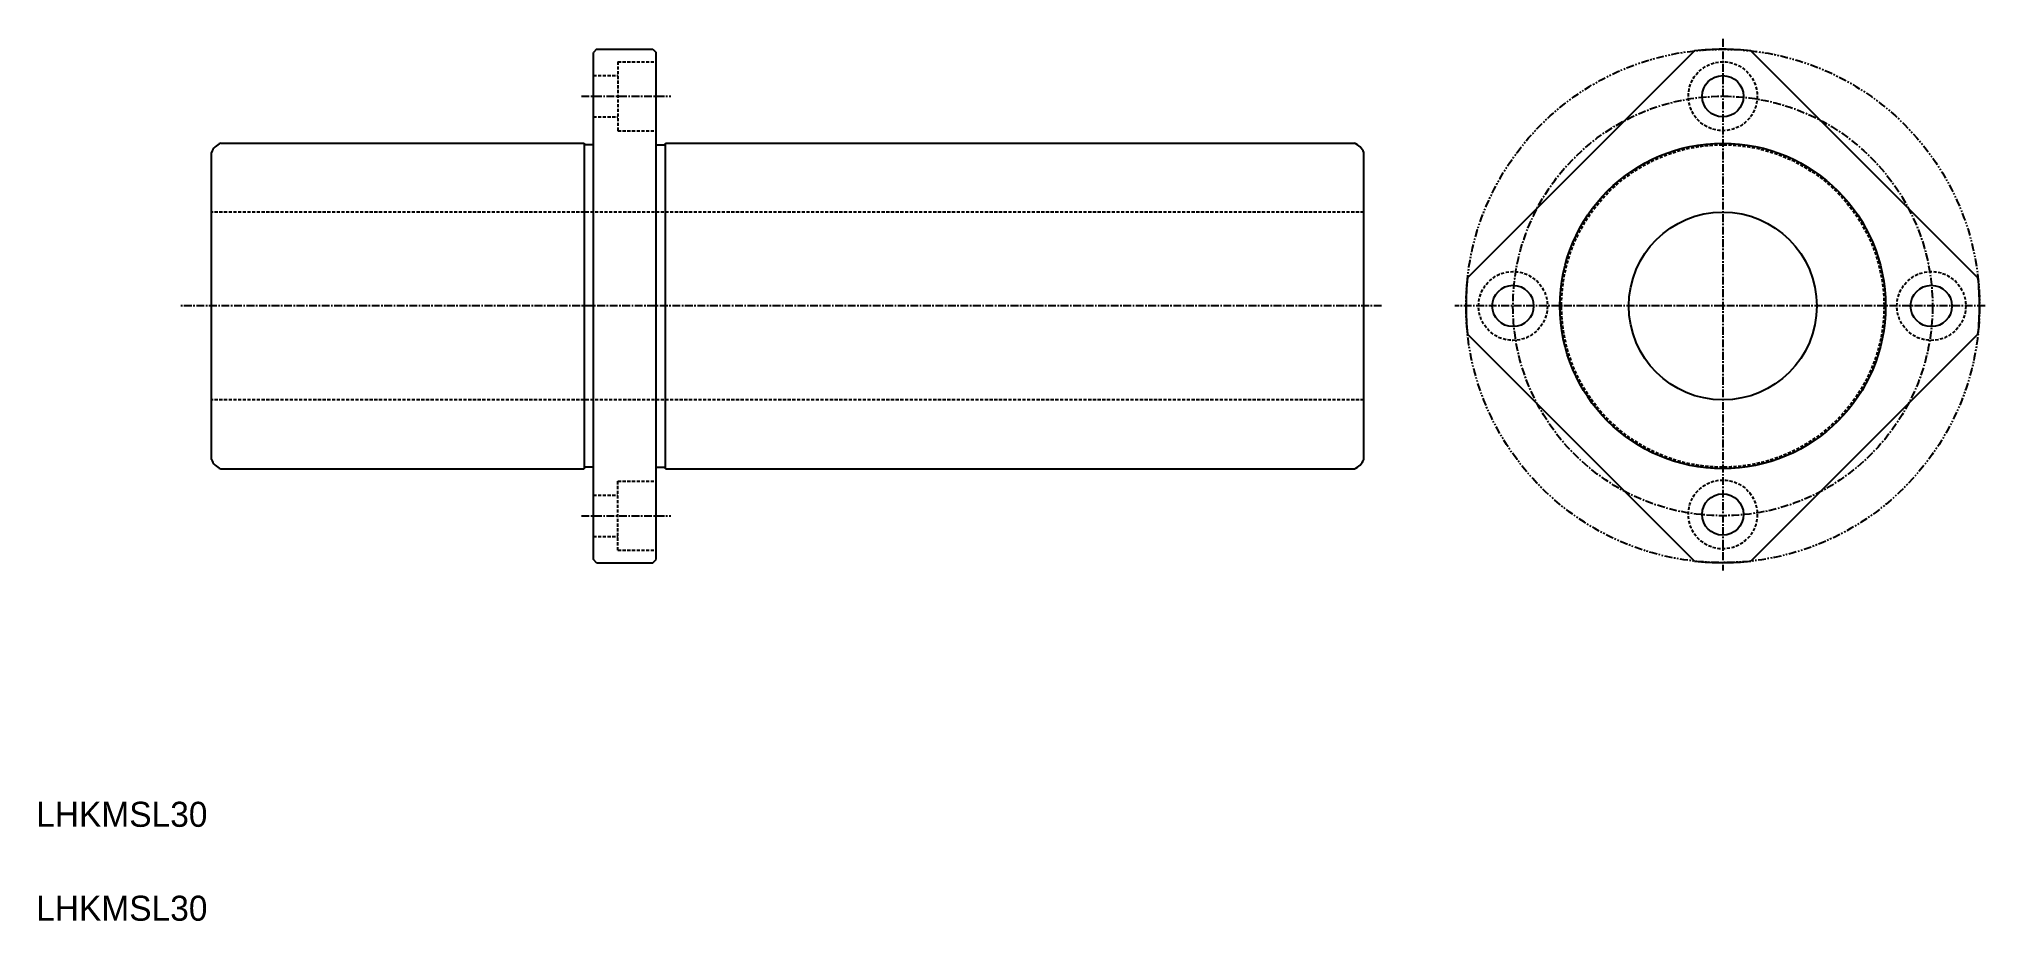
# Model space of a CAD drawing. Extents: x 10 to 321, y 10 to 151.
import ezdxf

# ---------------------------------------------------------------- set-up
doc = ezdxf.new("R2010")
doc.units = 0
for name, pattern in [('CENTER', [2, 1.25, -0.25, 0.25, -0.25]), ('DASHED', [0.75, 0.5, -0.25]), ('PHANTOM', [2.5, 1.25, -0.25, 0.25, -0.25, 0.25, -0.25])]:
    doc.linetypes.add(name, pattern=pattern)
doc.layers.get('0').update_dxf_attribs({"linetype": 'CONTINUOUS'})
doc.layers.add('CENTER', color=1, linetype='CENTER')

msp = doc.modelspace()

# ---------------------------------------------------------------- linework, layer by layer
at = {"color": 7, "linetype": 'CONTINUOUS'}
for p, q in [((99.49, 149.19), (98.99, 148.69)), ((99.49, 149.19), (108.49, 149.19)), ((108.49, 149.19), (108.99, 148.69)), ((98.99, 67.69), (98.99, 148.69)), ((108.99, 67.69), (108.99, 148.69)), ((274.81, 148.94), (238.56, 112.69)), ((320.07, 112.69), (283.82, 148.94)), ((39.49, 134.19), (97.49, 134.19)), ((97.49, 134.19), (97.49, 82.19)), ((98.99, 133.94), (97.49, 133.94)), ((108.99, 133.94), (110.49, 133.94)), ((110.49, 134.19), (220.5, 134.19)), ((110.49, 82.19), (110.49, 134.19)), ((37.99, 83.68), (37.99, 132.69)), ((221.99, 83.68), (221.99, 132.69)), ((274.81, 67.44), (238.56, 103.68)), ((320.07, 103.68), (283.82, 67.44)), ((39.49, 82.19), (97.49, 82.19)), ((98.99, 82.44), (97.49, 82.44)), ((108.99, 82.44), (110.49, 82.44)), ((110.49, 82.19), (220.5, 82.19)), ((99.49, 67.19), (98.99, 67.69)), ((99.49, 67.19), (108.49, 67.19)), ((108.49, 67.19), (108.99, 67.69))]:
    msp.add_line(p, q, dxfattribs=at)
at = {"color": 3, "linetype": 'DASHED'}
for p, q in [((102.89, 147.19), (102.89, 136.19)), ((102.89, 147.19), (108.99, 147.19)), ((98.99, 144.99), (102.89, 144.99)), ((98.99, 138.39), (102.89, 138.39)), ((102.89, 136.19), (108.99, 136.19)), ((221.99, 123.19), (37.99, 123.19)), ((221.99, 93.19), (37.99, 93.19)), ((98.99, 77.99), (102.89, 77.99)), ((102.89, 69.19), (102.89, 80.19)), ((102.89, 80.19), (108.99, 80.19)), ((98.99, 71.39), (102.89, 71.39)), ((102.89, 69.19), (108.99, 69.19))]:
    msp.add_line(p, q, dxfattribs=at)
at = {"color": 3, "linetype": 'PHANTOM'}
msp.add_circle((279.32, 108.19), 41, dxfattribs=at)
at = {"color": 3, "linetype": 'DASHED'}
for centre, radius in [((279.32, 141.69), 5.5), ((279.32, 108.19), 25.75), ((245.82, 108.19), 5.5), ((312.62, 108.19), 5.5), ((279.32, 74.89), 5.5)]:
    msp.add_circle(centre, radius, dxfattribs=at)
at = {"color": 7, "linetype": 'CONTINUOUS'}
for centre, radius in [((279.32, 141.69), 3.3), ((279.32, 108.19), 26), ((279.32, 108.19), 15), ((245.82, 108.19), 3.3), ((312.62, 108.19), 3.3), ((279.32, 74.89), 3.3)]:
    msp.add_circle(centre, radius, dxfattribs=at)
for centre, radius, start, end in [((279.32, 108.19), 41, 83.6947, 96.3053), ((40.34, 131.84), 2.5, 109.9484, 160.0516), ((219.64, 131.84), 2.5, 19.9484, 70.0516), ((279.32, 108.19), 41, 173.6947, 186.3053), ((279.32, 108.19), 41, 353.6947, 6.3053), ((40.34, 84.54), 2.5, 199.9484, 250.0516), ((219.64, 84.54), 2.5, 289.9484, 340.0516), ((279.32, 108.19), 41, 263.6947, 276.3053)]:
    msp.add_arc(centre, radius, start, end, dxfattribs=at)
at = {"layer": 'CENTER', "color": 1, "linetype": 'CENTER'}
for p, q in [((279.32, 150.85), (279.32, 65.95)), ((97.07, 141.69), (111.34, 141.69)), ((224.84, 108.19), (33.09, 108.19)), ((321.2, 108.19), (236.52, 108.19)), ((97.07, 74.69), (111.34, 74.69))]:
    msp.add_line(p, q, dxfattribs=at)
msp.add_circle((279.32, 108.19), 33.5, dxfattribs=at)

# ---------------------------------------------------------------- texts
at = {"color": 7, "linetype": 'CONTINUOUS'}
for p in [(10, 25), (10, 10)]:
    msp.add_text('LHKMSL30', height=4, dxfattribs=at).set_placement(p)

doc.saveas('drawing.dxf')
